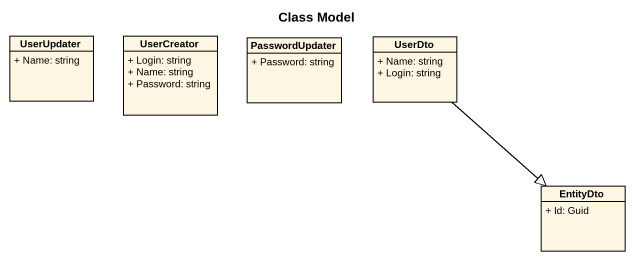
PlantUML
@startuml
title Class Model
hide circle
hide empty members
skinparam classAttributeIconSize 0
class UserUpdater {
  + Name: string
}
class UserCreator {
  + Login: string
  + Name: string
  + Password: string
}
class PasswordUpdater {
  + Password: string
}
class UserDto {
  + Name: string
  + Login: string
}
class EntityDto {
  + Id: Guid
}
UserDto --|> EntityDto
@enduml
